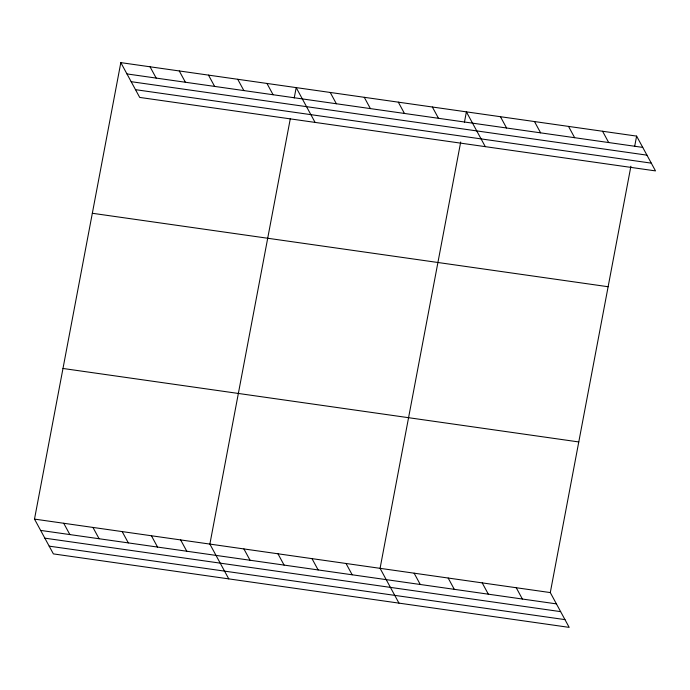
<?xml version="1.0" encoding="UTF-8"?>
<svg xmlns="http://www.w3.org/2000/svg" width="690" height="690" viewBox="0 0 690 690"><rect width="100%" height="100%" fill="white"/><g stroke="black" fill="none" stroke-linecap="round" stroke-linejoin="round"><path stroke-width="1.03" d="M630.91 166.23L550.292 592.581L569.181 627.374L53.389 553.898L34.5 519.104L120.819 62.626L636.611 136.103L655.5 170.896L139.708 97.419L120.819 62.626M290.292 118.775L209.872 544.091L228.761 578.875M294.225 97.997L296.191 87.613L315.08 122.397M460.704 141.985L380.078 568.336L398.967 603.129M464.43 122.242L466.397 111.858L485.286 146.642M634.645 146.487L636.611 136.103M126.951 73.925L642.744 147.401M131.16 81.679L646.953 155.155M135.499 89.665L651.291 163.142M92.331 213.27L608.123 286.738M62.988 368.469L578.781 441.945M34.5 519.104L550.292 592.581M40.632 530.412L556.425 603.879M44.841 538.157L560.634 611.633M49.18 546.144L564.972 619.62M602.568 131.255L608.701 142.554M568.525 126.399L574.658 137.707M534.483 121.552L540.615 132.851M500.44 116.705L506.581 128.004M432.354 107.002L438.495 118.309M398.311 102.154L404.452 113.453M364.268 97.307L370.409 108.606M330.234 92.46L336.366 103.759M266.961 83.447L273.093 94.746M516.249 587.733L522.382 599.032M237.731 79.281L243.863 90.58M208.501 75.115L214.642 86.423M482.207 582.886L488.339 594.185M179.271 70.958L185.412 82.257M448.164 578.03L454.305 589.338M150.049 66.792L156.182 78.091M414.121 573.183L420.262 584.482M346.035 563.489L352.176 574.787M311.992 558.633L318.133 569.94M277.958 553.785L284.09 565.084M243.915 548.938L250.047 560.237M180.642 539.925L186.774 551.224M151.412 535.759L157.544 547.058M122.182 531.602L128.323 542.901M92.96 527.436L99.093 538.735M63.73 523.27L69.862 534.569"/></g></svg>
